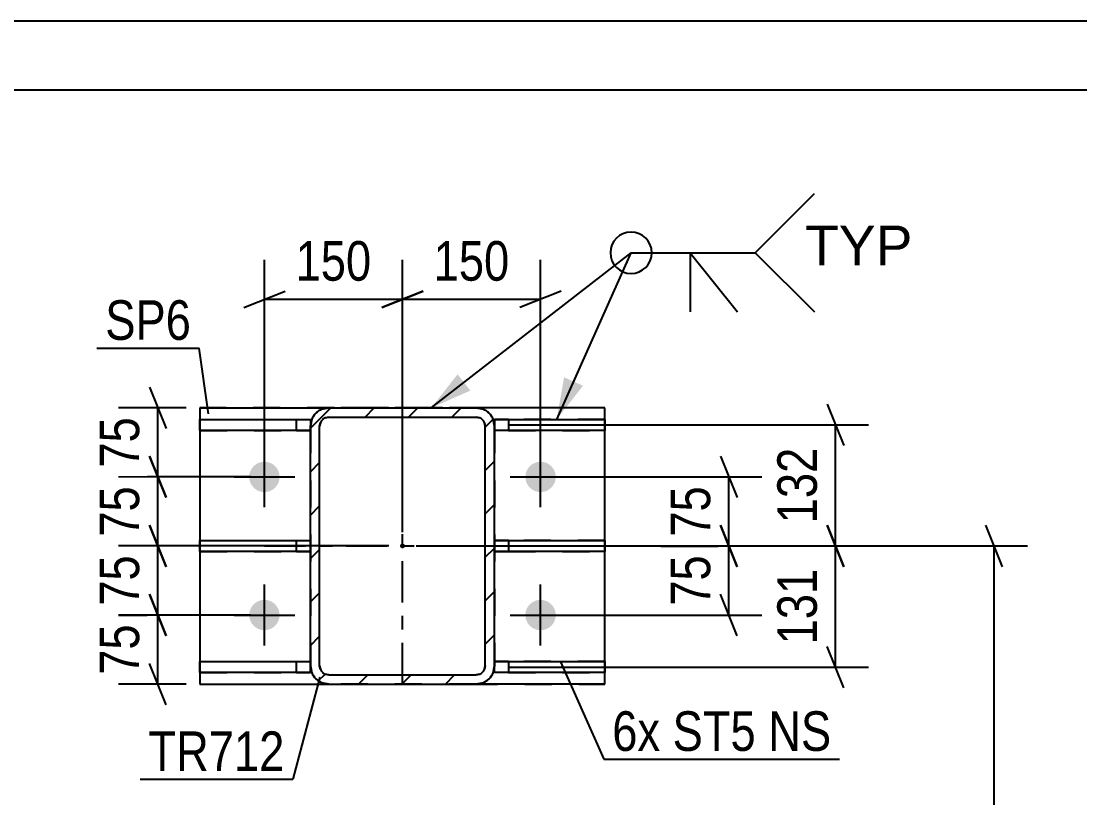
# Model space of a CAD drawing. Header units: millimetres. Extents: x 0 to 841, y 0 to 594.
# Drawn here: x 300.2 to 376.9, y 537.8 to 594 of the extents above; entities that cross this region are included whole.
import ezdxf

# ---------------------------------------------------------------- set-up
doc = ezdxf.new("R2010")
doc.units = ezdxf.units.MM
doc.linetypes.add('DXK_LINE_DOT2', pattern=[3.9198, 1.9599, -1.9599])
doc.linetypes.add('DXK_LINE_DOT3', pattern=[5.9187, 2.979, -0.9799, 0.9799, -0.9799])
doc.styles.add('Arial', font='ARIAL.TTF', dxfattribs={"height": 0.2})
doc.styles.add('Arial Narrow', font='ARIALN.TTF', dxfattribs={"height": 0.2})

# ---------------------------------------------------------------- blocks, each defined once
blk = doc.blocks.new('Unknown-761548639-1132')
at = {"color": 5, "linetype": 'Continuous'}
for p, q in [((841, 594), (0, 594)), ((836, 589), (5, 589))]:
    blk.add_line(p, q, dxfattribs=at)
blk = doc.blocks.new('Part-761548639-19220 - 19194')
at = {"color": 2, "linetype": 'Continuous'}
for p, q in [((313.172, 555.605), (313.172, 556.405)), ((313.172, 556.405), (321.172, 556.405)), ((321.172, 555.605), (313.172, 555.605))]:
    blk.add_line(p, q, dxfattribs=at)
at = {"color": 7, "linetype": 'DXK_LINE_DOT2'}
for p, q in [((313.172, 556.405), (320.172, 556.405)), ((320.172, 555.605), (320.172, 556.405)), ((320.172, 556.405), (321.172, 556.405)), ((321.172, 556.405), (321.172, 555.605)), ((313.172, 555.605), (320.172, 555.605)), ((320.172, 555.605), (321.172, 555.605)), ((321.172, 555.605), (321.172, 555.605))]:
    blk.add_line(p, q, dxfattribs=at)
blk = doc.blocks.new('Part-761548639-19219 - 19194')
at = {"color": 2, "linetype": 'Continuous'}
for p, q in [((334.506, 547.638), (342.506, 547.638)), ((342.506, 547.638), (342.506, 546.838)), ((334.506, 546.838), (334.506, 547.338)), ((342.506, 546.838), (334.506, 546.838))]:
    blk.add_line(p, q, dxfattribs=at)
at = {"color": 7, "linetype": 'DXK_LINE_DOT2'}
for p, q in [((335.506, 547.638), (334.506, 547.638)), ((334.506, 547.638), (334.506, 547.638)), ((334.506, 547.338), (334.506, 547.638)), ((342.506, 547.638), (335.506, 547.638)), ((335.506, 547.638), (335.506, 546.838)), ((335.506, 546.838), (334.506, 546.838)), ((335.506, 546.838), (342.506, 546.838))]:
    blk.add_line(p, q, dxfattribs=at)
blk = doc.blocks.new('Part-761548639-19211 - 19194')
at = {"color": 2, "linetype": 'Continuous'}
for p, q in [((313.172, 566.005), (322.506, 566.005)), ((313.172, 566.005), (313.172, 546.005)), ((342.506, 566.005), (333.172, 566.005)), ((342.506, 546.005), (342.506, 566.005)), ((313.172, 546.005), (322.506, 546.005)), ((313.172, 546.005), (313.172, 546.005)), ((342.506, 546.005), (333.172, 546.005)), ((342.506, 546.005), (342.506, 546.005))]:
    blk.add_line(p, q, dxfattribs=at)
at = {"color": 7, "linetype": 'DXK_LINE_DOT2'}
for p, q in [((342.506, 566.005), (313.172, 566.005)), ((333.172, 566.005), (322.506, 566.005)), ((313.172, 546.005), (342.506, 546.005)), ((313.172, 546.005), (313.172, 546.005)), ((333.172, 546.005), (322.506, 546.005)), ((342.506, 546.005), (342.506, 546.005))]:
    blk.add_line(p, q, dxfattribs=at)
blk = doc.blocks.new('Part-761548639-19221 - 19194')
at = {"color": 2, "linetype": 'Continuous'}
for p, q in [((313.172, 564.372), (313.172, 565.172)), ((313.172, 565.172), (321.172, 565.172)), ((321.172, 565.172), (321.172, 564.672)), ((321.172, 564.372), (313.172, 564.372))]:
    blk.add_line(p, q, dxfattribs=at)
at = {"color": 7, "linetype": 'DXK_LINE_DOT2'}
for p, q in [((313.172, 565.172), (320.172, 565.172)), ((320.172, 564.372), (320.172, 565.172)), ((320.172, 565.172), (321.172, 565.172)), ((313.172, 564.372), (320.172, 564.372)), ((320.172, 564.372), (321.172, 564.372)), ((321.172, 564.672), (321.172, 564.372)), ((321.172, 564.372), (321.172, 564.372))]:
    blk.add_line(p, q, dxfattribs=at)
blk = doc.blocks.new('Part-761548639-19217 - 19194')
at = {"color": 2, "linetype": 'Continuous'}
for p, q in [((334.506, 556.405), (342.506, 556.405)), ((342.506, 556.405), (342.506, 555.605)), ((342.506, 555.605), (334.506, 555.605))]:
    blk.add_line(p, q, dxfattribs=at)
at = {"color": 7, "linetype": 'DXK_LINE_DOT2'}
for p, q in [((335.506, 556.405), (334.506, 556.405)), ((334.506, 556.405), (334.506, 556.405)), ((334.506, 556.405), (334.506, 555.605)), ((342.506, 556.405), (335.506, 556.405)), ((335.506, 556.405), (335.506, 555.605)), ((334.506, 555.605), (335.506, 555.605)), ((335.506, 555.605), (342.506, 555.605))]:
    blk.add_line(p, q, dxfattribs=at)
blk = doc.blocks.new('Part-761548639-19218 - 19194')
at = {"color": 2, "linetype": 'Continuous'}
for p, q in [((334.506, 565.172), (334.506, 565.172)), ((334.506, 565.172), (342.506, 565.172)), ((334.506, 565.172), (334.506, 564.672)), ((342.506, 565.172), (342.506, 564.372)), ((342.506, 564.372), (334.506, 564.372))]:
    blk.add_line(p, q, dxfattribs=at)
at = {"color": 7, "linetype": 'DXK_LINE_DOT2'}
for p, q in [((335.506, 565.172), (334.506, 565.172)), ((342.506, 565.172), (335.506, 565.172)), ((335.506, 565.172), (335.506, 564.372)), ((334.506, 564.372), (334.506, 564.672)), ((335.506, 564.372), (334.506, 564.372)), ((335.506, 564.372), (342.506, 564.372))]:
    blk.add_line(p, q, dxfattribs=at)
blk = doc.blocks.new('Part-761548639-19222 - 19194')
at = {"color": 2, "linetype": 'Continuous'}
for p, q in [((313.172, 546.838), (313.172, 547.638)), ((313.172, 547.638), (321.172, 547.638)), ((321.172, 546.838), (313.172, 546.838)), ((321.172, 546.838), (321.172, 547.338)), ((321.172, 546.838), (321.172, 546.838))]:
    blk.add_line(p, q, dxfattribs=at)
at = {"color": 7, "linetype": 'DXK_LINE_DOT2'}
for p, q in [((313.172, 547.638), (320.172, 547.638)), ((320.172, 546.838), (320.172, 547.638)), ((320.172, 547.638), (321.172, 547.638)), ((321.172, 547.338), (321.172, 547.638)), ((313.172, 546.838), (320.172, 546.838)), ((320.172, 546.838), (321.172, 546.838)), ((321.172, 546.838), (321.172, 546.838))]:
    blk.add_line(p, q, dxfattribs=at)
blk = doc.blocks.new('Part-761548639-19258 - 19194')
at = {"linetype": 'Continuous'}
h = blk.add_hatch(dxfattribs=at)
h.set_pattern_fill('', scale=0.7, style=0, pattern_type=0)
h.set_pattern_definition([(45, (334.404, 565.1818), (-1.57154, 1.57154), [])])
h.paths.add_polyline_path([(334.506, 564.672), (334.404, 565.182), (334.115, 565.614), (333.682, 565.903), (333.172, 566.005), (322.506, 566.005), (321.995, 565.903), (321.563, 565.614), (321.274, 565.182), (321.172, 564.672), (321.172, 547.338), (321.274, 546.828), (321.563, 546.395), (321.995, 546.106), (322.506, 546.005), (333.172, 546.005), (333.682, 546.106), (334.115, 546.395), (334.404, 546.828), (334.506, 547.338)])
h.paths.add_polyline_path([(333.788, 547.083), (333.644, 546.867), (333.427, 546.722), (333.172, 546.672), (322.506, 546.672), (322.25, 546.722), (322.034, 546.867), (321.89, 547.083), (321.839, 547.338), (321.839, 564.672), (321.89, 564.927), (322.034, 565.143), (322.25, 565.287), (322.506, 565.338), (333.172, 565.338), (333.427, 565.287), (333.644, 565.143), (333.788, 564.927), (333.839, 564.672), (333.839, 547.338)])
blk.add_hatch(color=30, dxfattribs=at).paths.add_polyline_path([(327.839, 555.905, -1), (327.839, 556.105, -1)])
at = {"color": 7, "linetype": 'DXK_LINE_DOT2'}
for p, q in [((321.995, 565.903), (322.506, 566.005)), ((322.506, 566.005), (333.172, 566.005)), ((333.172, 566.005), (333.682, 565.903)), ((321.172, 564.672), (321.274, 565.182)), ((322.506, 565.338), (322.25, 565.287)), ((322.506, 565.338), (333.172, 565.338)), ((333.427, 565.287), (333.172, 565.338)), ((334.404, 565.182), (334.506, 564.672)), ((321.172, 564.672), (321.172, 547.338)), ((321.89, 564.927), (321.839, 564.672)), ((321.839, 547.338), (321.839, 564.672)), ((333.839, 564.672), (333.788, 564.927)), ((333.839, 547.338), (333.839, 564.672)), ((334.506, 564.672), (334.506, 547.338)), ((321.274, 546.828), (321.172, 547.338)), ((321.839, 547.338), (321.89, 547.083)), ((322.25, 546.722), (322.506, 546.672)), ((333.172, 546.672), (333.427, 546.722)), ((333.788, 547.083), (333.839, 547.338)), ((334.506, 547.338), (334.404, 546.828)), ((322.506, 546.005), (321.995, 546.106)), ((322.506, 546.672), (333.172, 546.672)), ((322.506, 546.005), (333.172, 546.005)), ((333.682, 546.106), (333.172, 546.005))]:
    blk.add_line(p, q, dxfattribs=at)
at = {"color": 2, "linetype": 'Continuous'}
for p, q in [((322.506, 566.005), (321.995, 565.903)), ((322.506, 566.005), (333.172, 566.005)), ((333.682, 565.903), (333.172, 566.005)), ((321.274, 565.182), (321.172, 564.672)), ((322.25, 565.287), (322.506, 565.338)), ((322.506, 565.338), (333.172, 565.338)), ((333.172, 565.338), (333.427, 565.287)), ((334.506, 564.672), (334.404, 565.182)), ((321.172, 547.338), (321.172, 564.672)), ((321.839, 564.672), (321.89, 564.927)), ((321.839, 547.338), (321.839, 564.672)), ((333.788, 564.927), (333.839, 564.672)), ((333.839, 547.338), (333.839, 564.672)), ((334.506, 547.338), (334.506, 564.672)), ((321.172, 547.338), (321.274, 546.828)), ((321.89, 547.083), (321.839, 547.338)), ((322.506, 546.672), (322.25, 546.722)), ((333.427, 546.722), (333.172, 546.672)), ((333.839, 547.338), (333.788, 547.083)), ((334.404, 546.828), (334.506, 547.338)), ((321.995, 546.106), (322.506, 546.005)), ((322.506, 546.672), (333.172, 546.672)), ((322.506, 546.005), (333.172, 546.005)), ((333.172, 546.005), (333.682, 546.106))]:
    blk.add_line(p, q, dxfattribs=at)
at = {"color": 7, "linetype": 'DXK_LINE_DOT3'}
for p, q in [((327.839, 546.005), (327.839, 566.005)), ((317.839, 556.005), (337.839, 556.005))]:
    blk.add_line(p, q, dxfattribs=at)
at = {"color": 30, "linetype": 'DXK_LINE_DOT3'}
blk.add_line((327.839, 556.005), (327.839, 556.005), dxfattribs=at)
at = {"color": 30, "linetype": 'Continuous'}
blk.add_circle((327.839, 556.005), 0.1, dxfattribs=at)
at = {"color": 7, "linetype": 'DXK_LINE_DOT2'}
for centre, radius, start, end in [((322.506, 564.672), 1.333, 112.5, 157.5), ((333.172, 564.672), 1.333, 22.5, 67.5), ((322.506, 564.672), 0.667, 112.5, 157.5), ((333.172, 564.672), 0.667, 22.5, 67.5), ((322.506, 547.338), 1.333, 202.5, 247.5), ((322.506, 547.338), 0.667, 202.5, 247.5), ((333.172, 547.338), 0.667, 292.5, 337.5), ((333.172, 547.338), 1.333, 292.5, 337.5)]:
    blk.add_arc(centre, radius, start, end, dxfattribs=at)
at = {"color": 2, "linetype": 'Continuous'}
for centre, radius, start, end in [((322.506, 564.672), 1.333, 112.5, 157.5), ((333.172, 564.672), 1.333, 22.5, 67.5), ((322.506, 564.672), 0.667, 112.5, 157.5), ((333.172, 564.672), 0.667, 22.5, 67.5), ((322.506, 547.338), 1.333, 202.5, 247.5), ((322.506, 547.338), 0.667, 202.5, 247.5), ((333.172, 547.338), 0.667, 292.5, 337.5), ((333.172, 547.338), 1.333, 292.5, 337.5)]:
    blk.add_arc(centre, radius, start, end, dxfattribs=at)
blk = doc.blocks.new('Bolt-761548639-19264 - 19194')
at = {"linetype": 'Continuous'}
for points in [[(316.739, 561.005, -1), (318.939, 561.005, -1)], [(336.739, 561.005, -1), (338.939, 561.005, -1)], [(316.739, 551.005, -1), (318.939, 551.005, -1)], [(336.739, 551.005, -1), (338.939, 551.005, -1)]]:
    blk.add_hatch(color=1, dxfattribs=at).paths.add_polyline_path(points)
at = {"color": 1, "linetype": 'Continuous'}
for p, q in [((317.839, 558.805), (317.839, 563.205)), ((337.839, 558.805), (337.839, 563.205)), ((315.639, 561.005), (320.039, 561.005)), ((335.639, 561.005), (340.039, 561.005)), ((317.839, 548.805), (317.839, 553.205)), ((337.839, 548.805), (337.839, 553.205)), ((315.639, 551.005), (320.039, 551.005)), ((335.639, 551.005), (340.039, 551.005))]:
    blk.add_line(p, q, dxfattribs=at)
blk = doc.blocks.new('StraightDimension-761548639-19858 - 19194')
at = {"color": 7, "linetype": 'Continuous'}
for p, q in [((350.876, 562.505), (352.076, 559.505)), ((338.839, 561.005), (353.876, 561.005)), ((351.476, 556.005), (351.476, 561.005)), ((352.076, 554.505), (350.876, 557.505)), ((328.839, 556.005), (353.876, 556.005))]:
    blk.add_line(p, q, dxfattribs=at)
at = {"color": 0}
blk.add_wipeout([(350.726, 560.933), (346.526, 560.933), (346.526, 556.077), (350.726, 556.077)], dxfattribs=at)
at = {"color": 3, "style": 'Arial Narrow'}
blk.add_text('75', height=2.8633, rotation=90.00021, dxfattribs=at).set_placement((350.126, 556.677))
blk = doc.blocks.new('StraightDimension-761548639-19878 - 19194')
at = {"color": 7, "linetype": 'Continuous'}
for p, q in [((309.518, 562.505), (310.718, 559.505)), ((316.839, 561.005), (307.268, 561.005)), ((310.118, 556.005), (310.118, 561.005)), ((310.718, 554.505), (309.518, 557.505)), ((326.839, 556.005), (307.268, 556.005))]:
    blk.add_line(p, q, dxfattribs=at)
at = {"color": 0}
blk.add_wipeout([(309.368, 560.933), (305.168, 560.933), (305.168, 556.077), (309.368, 556.077)], dxfattribs=at)
at = {"color": 3, "style": 'Arial Narrow'}
blk.add_text('75', height=2.8633, rotation=90.00021, dxfattribs=at).set_placement((308.768, 556.677))
blk = doc.blocks.new('StraightDimension-761548639-19880 - 19194')
at = {"color": 7, "linetype": 'Continuous'}
for p, q in [((309.518, 552.505), (310.718, 549.505)), ((316.839, 551.005), (307.268, 551.005)), ((310.118, 546.005), (310.118, 551.005)), ((310.718, 544.505), (309.518, 547.505)), ((312.172, 546.005), (307.268, 546.005))]:
    blk.add_line(p, q, dxfattribs=at)
at = {"color": 0}
blk.add_wipeout([(309.368, 550.933), (305.168, 550.933), (305.168, 546.077), (309.368, 546.077)], dxfattribs=at)
at = {"color": 3, "style": 'Arial Narrow'}
blk.add_text('75', height=2.8633, rotation=90.00021, dxfattribs=at).set_placement((308.768, 546.677))
blk = doc.blocks.new('StraightDimension-761548639-19934 - 19194')
at = {"color": 7, "linetype": 'Continuous'}
for p, q in [((327.839, 557.005), (327.839, 576.714)), ((337.839, 562.005), (337.839, 576.714)), ((326.339, 573.264), (329.339, 574.464)), ((339.339, 574.464), (336.339, 573.264)), ((327.839, 573.864), (337.839, 573.864))]:
    blk.add_line(p, q, dxfattribs=at)
at = {"color": 0}
blk.add_wipeout([(336.181, 574.614), (336.181, 578.814), (329.497, 578.814), (329.497, 574.614)], dxfattribs=at)
at = {"color": 3, "style": 'Arial Narrow'}
blk.add_text('150', height=2.8633, dxfattribs=at).set_placement((330.097, 575.214))
blk = doc.blocks.new('StraightDimension-761548639-19843 - 19194')
at = {"color": 7, "linetype": 'Continuous'}
for p, q in [((358.601, 566.272), (359.801, 563.272)), ((335.506, 564.772), (361.601, 564.772)), ((359.201, 556.005), (359.201, 564.772)), ((359.801, 554.505), (358.601, 557.505)), ((335.506, 556.005), (361.601, 556.005))]:
    blk.add_line(p, q, dxfattribs=at)
at = {"color": 0}
blk.add_wipeout([(358.451, 563.731), (354.251, 563.731), (354.251, 557.046), (358.451, 557.046)], dxfattribs=at)
at = {"color": 3, "style": 'Arial Narrow'}
blk.add_text('132', height=2.8633, rotation=90.00021, dxfattribs=at).set_placement((357.851, 557.646))
blk = doc.blocks.new('StraightDimension-761548639-19844 - 19194')
at = {"color": 7, "linetype": 'Continuous'}
for p, q in [((358.601, 557.505), (359.801, 554.505)), ((335.506, 556.005), (361.601, 556.005)), ((359.201, 547.238), (359.201, 556.005)), ((359.801, 545.738), (358.601, 548.738)), ((335.506, 547.238), (361.601, 547.238))]:
    blk.add_line(p, q, dxfattribs=at)
at = {"color": 0}
blk.add_wipeout([(358.451, 554.964), (354.251, 554.964), (354.251, 548.279), (358.451, 548.279)], dxfattribs=at)
at = {"color": 3, "style": 'Arial Narrow'}
blk.add_text('131', height=2.8633, rotation=90.00021, dxfattribs=at).set_placement((357.851, 548.879))
blk = doc.blocks.new('StraightDimension-761548639-19859 - 19194')
at = {"color": 7, "linetype": 'Continuous'}
for p, q in [((350.876, 557.505), (352.076, 554.505)), ((328.839, 556.005), (353.876, 556.005)), ((351.476, 551.005), (351.476, 556.005)), ((352.076, 549.505), (350.876, 552.505)), ((338.839, 551.005), (353.876, 551.005))]:
    blk.add_line(p, q, dxfattribs=at)
at = {"color": 0}
blk.add_wipeout([(350.726, 555.933), (346.526, 555.933), (346.526, 551.077), (350.726, 551.077)], dxfattribs=at)
at = {"color": 3, "style": 'Arial Narrow'}
blk.add_text('75', height=2.8633, rotation=90.00021, dxfattribs=at).set_placement((350.126, 551.677))
blk = doc.blocks.new('StraightDimension-761548639-19877 - 19194')
at = {"color": 7, "linetype": 'Continuous'}
for p, q in [((309.518, 567.505), (310.718, 564.505)), ((312.172, 566.005), (307.268, 566.005)), ((310.118, 561.005), (310.118, 566.005)), ((310.718, 559.505), (309.518, 562.505)), ((316.839, 561.005), (307.268, 561.005))]:
    blk.add_line(p, q, dxfattribs=at)
at = {"color": 0}
blk.add_wipeout([(309.368, 565.933), (305.168, 565.933), (305.168, 561.077), (309.368, 561.077)], dxfattribs=at)
at = {"color": 3, "style": 'Arial Narrow'}
blk.add_text('75', height=2.8633, rotation=90.00021, dxfattribs=at).set_placement((308.768, 561.677))
blk = doc.blocks.new('StraightDimension-761548639-19879 - 19194')
at = {"color": 7, "linetype": 'Continuous'}
for p, q in [((309.518, 557.505), (310.718, 554.505)), ((326.839, 556.005), (307.268, 556.005)), ((310.118, 551.005), (310.118, 556.005)), ((310.718, 549.505), (309.518, 552.505)), ((316.839, 551.005), (307.268, 551.005))]:
    blk.add_line(p, q, dxfattribs=at)
at = {"color": 0}
blk.add_wipeout([(309.368, 555.933), (305.168, 555.933), (305.168, 551.077), (309.368, 551.077)], dxfattribs=at)
at = {"color": 3, "style": 'Arial Narrow'}
blk.add_text('75', height=2.8633, rotation=90.00021, dxfattribs=at).set_placement((308.768, 551.677))
blk = doc.blocks.new('StraightDimension-761548639-19935 - 19194')
at = {"color": 7, "linetype": 'Continuous'}
for p, q in [((317.839, 562.005), (317.839, 576.714)), ((327.839, 557.005), (327.839, 576.714)), ((316.339, 573.264), (319.339, 574.464)), ((329.339, 574.464), (326.339, 573.264)), ((317.839, 573.864), (327.839, 573.864))]:
    blk.add_line(p, q, dxfattribs=at)
at = {"color": 0}
blk.add_wipeout([(326.181, 574.614), (326.181, 578.814), (319.497, 578.814), (319.497, 574.614)], dxfattribs=at)
at = {"color": 3, "style": 'Arial Narrow'}
blk.add_text('150', height=2.8633, dxfattribs=at).set_placement((320.097, 575.214))
blk = doc.blocks.new('StraightDimension-761548639-19958 - 19194')
at = {"color": 7, "linetype": 'Continuous'}
for p, q in [((371.294, 554.505), (370.094, 557.505)), ((328.839, 556.005), (373.094, 556.005)), ((370.694, 501.238), (370.694, 556.005)), ((370.094, 502.738), (371.294, 499.738)), ((328.839, 501.238), (373.094, 501.238))]:
    blk.add_line(p, q, dxfattribs=at)
at = {"color": 0}
blk.add_wipeout([(369.944, 532.878), (365.744, 532.878), (365.744, 524.365), (369.944, 524.365)], dxfattribs=at)
at = {"color": 3, "style": 'Arial Narrow'}
blk.add_text('3190', height=2.8633, rotation=90.00021, dxfattribs=at).set_placement((369.344, 524.965))
blk = doc.blocks.new('Mark-761548639-19778 - 19194')
at = {"color": 30, "linetype": 'Continuous'}
for p in [(305.714, 570.33), (313.793, 565.572)]:
    blk.add_line(p, (313.125, 570.33), dxfattribs=at)
at = {"color": 0}
blk.add_wipeout([(312.525, 570.93), (312.525, 573.93), (306.314, 573.93), (306.314, 570.93)], dxfattribs=at)
blk.add_wipeout([(312.525, 570.93), (312.525, 573.93), (306.314, 573.93), (306.314, 570.93)], dxfattribs=at)
at = {"color": 3, "style": 'Arial Narrow'}
blk.add_text('SP6', height=2.8633, dxfattribs=at).set_placement((306.314, 570.93))
blk = doc.blocks.new('Mark-761548639-19781 - 19194')
at = {"color": 30, "linetype": 'Continuous'}
for p in [(321.858, 546.507), (308.841, 539.115)]:
    blk.add_line(p, (319.905, 539.115), dxfattribs=at)
at = {"color": 0}
blk.add_wipeout([(319.305, 539.715), (319.305, 542.715), (309.441, 542.715), (309.441, 539.715)], dxfattribs=at)
blk.add_wipeout([(319.305, 539.715), (319.305, 542.715), (309.441, 542.715), (309.441, 539.715)], dxfattribs=at)
at = {"color": 3, "style": 'Arial Narrow'}
blk.add_text('TR712', height=2.8633, dxfattribs=at).set_placement((309.441, 539.715))
blk = doc.blocks.new('MarkSet-761548639-19806 - 19194')
at = {"color": 30, "linetype": 'Continuous'}
for p, q in [((339.284, 547.626), (342.432, 540.57)), ((342.432, 540.57), (359.494, 540.57))]:
    blk.add_line(p, q, dxfattribs=at)
at = {"color": 0}
for points in [[(346.503, 541.17), (346.503, 544.17), (343.032, 544.17), (343.032, 541.17)], [(353.43, 541.17), (353.43, 544.17), (347.403, 544.17), (347.403, 541.17)], [(358.894, 541.17), (358.894, 544.17), (354.33, 544.17), (354.33, 541.17)]]:
    blk.add_wipeout(points, dxfattribs=at)
for points in [[(346.503, 541.17), (346.503, 544.17), (343.032, 544.17), (343.032, 541.17)], [(353.43, 541.17), (353.43, 544.17), (347.403, 544.17), (347.403, 541.17)], [(358.894, 541.17), (358.894, 544.17), (354.33, 544.17), (354.33, 541.17)]]:
    blk.add_wipeout(points, dxfattribs=at)
at = {"color": 3, "style": 'Arial Narrow'}
for s, p in [('6x', (343.032, 541.17)), ('ST5', (347.403, 541.17)), ('NS', (354.33, 541.17))]:
    blk.add_text(s, height=2.8633, dxfattribs=at).set_placement(p)
blk = doc.blocks.new('WeldMark-761548639-23170 - 19194')
at = {"linetype": 'Continuous'}
for points in [[(332.752, 567.251), (329.922, 566.005), (331.832, 568.436)], [(340.914, 567.605), (339.006, 565.172), (339.544, 568.217)]]:
    blk.add_hatch(color=30, dxfattribs=at).paths.add_polyline_path(points)
at = {"color": 30, "linetype": 'Continuous'}
for p, q in [((329.922, 566.005), (344.393, 577.232)), ((339.006, 565.172), (344.393, 577.232)), ((344.393, 577.232), (353.393, 577.232))]:
    blk.add_line(p, q, dxfattribs=at)
at = {"color": 3, "linetype": 'Continuous'}
for q in [(352.107, 572.946), (348.678, 572.946)]:
    blk.add_line((348.678, 577.232), q, dxfattribs=at)
for start, end in [(90, 270), (270, 90)]:
    blk.add_arc((344.393, 577.232), 1.5, start, end, dxfattribs=at)
at = {"color": 0, "linetype": 'Continuous'}
blk.add_wipeout([(364.768, 576.332), (364.768, 579.332), (356.993, 579.332), (356.993, 576.332)], dxfattribs=at)
blk.add_wipeout([(364.768, 576.332), (364.768, 579.332), (356.993, 579.332), (356.993, 576.332)], dxfattribs=at)
at = {"color": 3, "linetype": 'Continuous'}
for q in [(357.678, 581.518), (357.678, 572.946)]:
    blk.add_line((353.393, 577.232), q, dxfattribs=at)
at = {"color": 3, "linetype": 'Continuous', "style": 'Arial'}
blk.add_text('TYP', height=2.8652, dxfattribs=at).set_placement((356.993, 576.332))

msp = doc.modelspace()

# ---------------------------------------------------------------- block references
for name in ['Unknown-761548639-1132', 'Part-761548639-19211 - 19194', 'Part-761548639-19258 - 19194', 'Part-761548639-19221 - 19194', 'Part-761548639-19218 - 19194', 'Bolt-761548639-19264 - 19194', 'Part-761548639-19220 - 19194', 'Part-761548639-19217 - 19194', 'Part-761548639-19222 - 19194', 'Part-761548639-19219 - 19194']:
    msp.add_blockref(name, (0, 0))

# ---------------------------------------------------------------- next in the draw order: block references
for name in ['StraightDimension-761548639-19878 - 19194', 'StraightDimension-761548639-19858 - 19194', 'StraightDimension-761548639-19880 - 19194']:
    msp.add_blockref(name, (0, 0))

# ---------------------------------------------------------------- next in the draw order: block references
for name in ['StraightDimension-761548639-19934 - 19194', 'StraightDimension-761548639-19877 - 19194', 'Mark-761548639-19781 - 19194']:
    msp.add_blockref(name, (0, 0))

# ---------------------------------------------------------------- next in the draw order: block references
for name in ['Mark-761548639-19778 - 19194', 'StraightDimension-761548639-19843 - 19194', 'StraightDimension-761548639-19879 - 19194']:
    msp.add_blockref(name, (0, 0))

# ---------------------------------------------------------------- next in the draw order: block references
for name in ['WeldMark-761548639-23170 - 19194', 'StraightDimension-761548639-19844 - 19194']:
    msp.add_blockref(name, (0, 0))

# ---------------------------------------------------------------- next in the draw order: block references
msp.add_blockref('StraightDimension-761548639-19859 - 19194', (0, 0))

# ---------------------------------------------------------------- next in the draw order: block references
msp.add_blockref('StraightDimension-761548639-19935 - 19194', (0, 0))

# ---------------------------------------------------------------- next in the draw order: block references
msp.add_blockref('StraightDimension-761548639-19958 - 19194', (0, 0))

# ---------------------------------------------------------------- next in the draw order: block references
msp.add_blockref('MarkSet-761548639-19806 - 19194', (0, 0))

doc.saveas('drawing.dxf')
